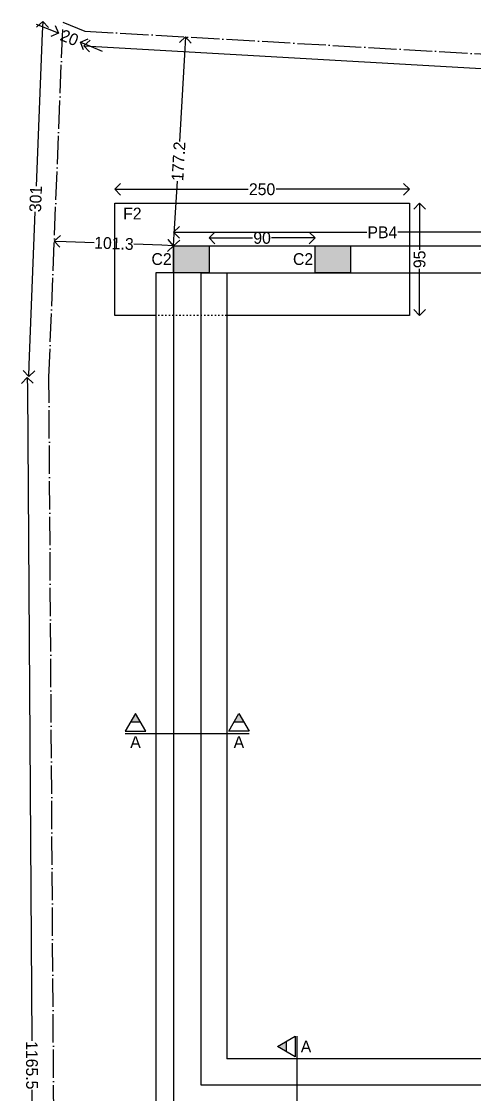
# Model space of a CAD drawing. Header units: metres. Extents: x -16 to 65907, y -5261 to 15511.
# Drawn here: x 31380 to 31765, y 14602 to 15511 of the extents above; entities that cross this region are included whole.
import ezdxf

# ---------------------------------------------------------------- set-up
doc = ezdxf.new("R2010")
doc.units = ezdxf.units.M
doc.header["$PDMODE"] = 67
doc.header["$PDSIZE"] = -5
doc.linetypes.add('ACAD_ISO03W100', pattern=[30, 12, -18])
doc.linetypes.add('ACAD_ISO04W100', pattern=[30, 24, -3, 0, -3])
doc.layers.get('0').update_dxf_attribs({"color": 6})
for name, color, linetype in [('BC-BOUNDARY', 3, 'ACAD_ISO04W100'), ('BC-COLUMN', 1, 'Continuous'), ('BC-DIMENSION', 8, 'Continuous'), ('BC-FOOTING', 194, 'Continuous'), ('BC-FOUNDATION', 132, 'Continuous'), ('BC-FOUNDATION-TAGS', 136, 'Continuous'), ('BC-HATCH', 8, 'Continuous'), ('BC-PLASTER', 86, 'Continuous'), ('BC-PLINTH', 104, 'Continuous'), ('BC-PLINTH BEAM', 154, 'Continuous')]:
    doc.layers.add(name, color=color, linetype=linetype)
doc.styles.add('BC-1IN10-3', font='FreeSans.ttf', dxfattribs={"height": 6})
doc.styles.add('BC-1IN50-1', font='FreeSans.ttf', dxfattribs={"height": 10})
doc.dimstyles.new('BC-1IN10-3', dxfattribs={"dimtxt": 6, "dimasz": 6, "dimexe": 0.18, "dimexo": 0.0625, "dimgap": 1, "dimtad": 0, "dimtoh": 1, "dimzin": 12, "dimdsep": 46, "dimtxsty": 'BC-1IN10-3', "dimblk": 'OPEN90', "dimcen": 0.09, "dimse1": 1, "dimse2": 1, "dimclrd": 256, "dimclre": 256, "dimclrt": 7, "dimadec": 0, "dimazin": 0, "dimtfac": 1, "dimtdec": 1, "dimtofl": 0, "dimtmove": 1, "dimatfit": 3, "dimldrblk": 'OPEN90', "dimfxl": 1, "dimtolj": 1, "dimtzin": 0, "dimlwd": -3, "dimarcsym": 0})
doc.dimstyles.new('BC-1IN50-1', dxfattribs={"dimtxt": 10, "dimasz": 10, "dimexe": 0.18, "dimexo": 0.0625, "dimgap": 1, "dimtad": 0, "dimdec": 1, "dimzin": 12, "dimdsep": 46, "dimtxsty": 'BC-1IN50-1', "dimblk": 'OPEN90', "dimcen": 0.09, "dimse1": 1, "dimse2": 1, "dimclrd": 8, "dimclre": 256, "dimclrt": 7, "dimadec": 0, "dimazin": 0, "dimtfac": 1, "dimtdec": 0, "dimtofl": 0, "dimtmove": 1, "dimatfit": 3, "dimfxl": 1, "dimtolj": 1, "dimtzin": 0, "dimlwd": -3, "dimarcsym": 0})

# ---------------------------------------------------------------- blocks, each defined once
blk = doc.blocks.new('_OPEN90')
at = {"color": 0, "linetype": 'ByBlock'}
for p, q in [((0, 0), (-1, 0)), ((-0.5, 0.5), (0, 0)), ((0, 0), (-0.5, -0.5))]:
    blk.add_line(p, q, dxfattribs=at)
blk = doc.blocks.new('*D1022')
at = {"layer": 'BC-HATCH', "color": 8, "lineweight": -3}
for p, q in [((31418.3, 15324.81), (31441.98, 15323.87)), ((31499.5, 15321.6), (31475.81, 15322.53))]:
    blk.add_line(p, q, dxfattribs=at)
at = {"layer": 'Defpoints', "color": 0}
for p in [(31408.3, 15325.21), (31408.3, 15325.21), (31509.49, 15321.2)]:
    blk.add_point(p, dxfattribs=at)
at = {"layer": 'BC-HATCH', "color": 8, "lineweight": -3, "xscale": 10, "yscale": 10, "zscale": 10}
for p, rotation in [((31408.3, 15325.21), 177.7343759577459), ((31509.49, 15321.2), 357.7343759577458)]:
    blk.add_blockref('_OPEN90', p, dxfattribs=dict(at, rotation=rotation))
at = {"layer": 'BC-HATCH', "color": 7, "lineweight": -3, "insert": (31458.9, 15323.2), "char_height": 10, "attachment_point": 5, "rotation": 357.73438, "style": 'BC-1IN50-1'}
blk.add_mtext('\\A1;101.3', dxfattribs=at)
blk = doc.blocks.new('*D1031')
at = {"layer": 'BC-COLUMN', "color": 8, "lineweight": -3}
for p, q in [((31519.09, 15488.16), (31514.58, 15409.67)), ((31510.06, 15331.19), (31512.63, 15375.81))]:
    blk.add_line(p, q, dxfattribs=at)
at = {"layer": 'Defpoints', "color": 0}
for p in [(31519.67, 15498.14), (31519.67, 15498.14), (31509.49, 15321.2)]:
    blk.add_point(p, dxfattribs=at)
at = {"layer": 'BC-COLUMN', "color": 8, "lineweight": -3, "xscale": 10, "yscale": 10, "zscale": 10}
for p, rotation in [((31519.67, 15498.14), 86.70740847979731), ((31509.49, 15321.2), 266.7074084797973)]:
    blk.add_blockref('_OPEN90', p, dxfattribs=dict(at, rotation=rotation))
at = {"layer": 'BC-COLUMN', "color": 7, "lineweight": -3, "insert": (31513.6, 15392.74), "char_height": 10, "attachment_point": 5, "rotation": 86.70741, "style": 'BC-1IN50-1'}
blk.add_mtext('\\A1;177.2', dxfattribs=at)
blk = doc.blocks.new('*D1040')
at = {"layer": 'BC-DIMENSION', "color": 8, "lineweight": -3}
for p, q in [((31443.45, 15490.09), (31929.03, 15462.16)), ((32453.85, 15431.96), (31968.26, 15459.9))]:
    blk.add_line(p, q, dxfattribs=at)
at = {"layer": 'Defpoints', "color": 0}
for p in [(31434.18, 15503.06), (32464.55, 15443.78), (32463.83, 15431.39)]:
    blk.add_point(p, dxfattribs=at)
at = {"layer": 'BC-DIMENSION', "color": 8, "lineweight": -3, "xscale": 10, "yscale": 10, "zscale": 10}
for p, rotation in [((31433.46, 15490.67), 176.7074084797978), ((32463.83, 15431.39), 356.7074084797977)]:
    blk.add_blockref('_OPEN90', p, dxfattribs=dict(at, rotation=rotation))
at = {"layer": 'BC-DIMENSION', "color": 7, "lineweight": -3, "insert": (31948.65, 15461.03), "char_height": 10, "attachment_point": 5, "rotation": 356.70741, "style": 'BC-1IN50-1'}
blk.add_mtext('\\A1;1032.1', dxfattribs=at)
blk = doc.blocks.new('*D1042')
at = {"layer": 'BC-DIMENSION', "color": 8, "lineweight": -3}
for p, q in [((31402.58, 15504.96), (31393.31, 15508.71)), ((31439.66, 15489.96), (31448.93, 15486.21))]:
    blk.add_line(p, q, dxfattribs=at)
at = {"layer": 'Defpoints', "color": 0}
for p in [(31415.64, 15510.56), (31434.18, 15503.06), (31430.39, 15493.71)]:
    blk.add_point(p, dxfattribs=at)
at = {"layer": 'BC-DIMENSION', "color": 8, "lineweight": -3, "xscale": 10, "yscale": 10, "zscale": 10}
for p, rotation in [((31411.85, 15501.21), 337.9686091950825), ((31430.39, 15493.71), 157.9686091950825)]:
    blk.add_blockref('_OPEN90', p, dxfattribs=dict(at, rotation=rotation))
at = {"layer": 'BC-DIMENSION', "color": 7, "lineweight": -3, "insert": (31421.12, 15497.46), "char_height": 10, "attachment_point": 5, "rotation": 337.96861, "style": 'BC-1IN50-1'}
blk.add_mtext('\\A1;20', dxfattribs=at)
blk = doc.blocks.new('*D1043')
at = {"layer": 'BC-DIMENSION', "color": 8, "lineweight": -3}
for p, q in [((31398.09, 15501.25), (31392.96, 15371.64)), ((31386.98, 15220.48), (31392.11, 15350.08))]:
    blk.add_line(p, q, dxfattribs=at)
at = {"layer": 'Defpoints', "color": 0}
for p in [(31398.49, 15511.24), (31415.64, 15510.56), (31403.74, 15209.81)]:
    blk.add_point(p, dxfattribs=at)
at = {"layer": 'BC-DIMENSION', "color": 8, "lineweight": -3, "xscale": 10, "yscale": 10, "zscale": 10}
for p, rotation in [((31398.49, 15511.24), 87.73437595774584), ((31386.59, 15210.48), 267.7343759577458)]:
    blk.add_blockref('_OPEN90', p, dxfattribs=dict(at, rotation=rotation))
at = {"layer": 'BC-DIMENSION', "color": 7, "lineweight": -3, "insert": (31392.54, 15360.86), "char_height": 10, "attachment_point": 5, "rotation": 87.73438, "style": 'BC-1IN50-1'}
blk.add_mtext('\\A1;301', dxfattribs=at)
blk = doc.blocks.new('*D1044')
at = {"layer": 'BC-DIMENSION', "color": 8, "lineweight": -3}
for p, q in [((31385.47, 15199.68), (31389.13, 14647.73)), ((31393.07, 14054.19), (31389.41, 14606.15))]:
    blk.add_line(p, q, dxfattribs=at)
at = {"layer": 'Defpoints', "color": 0}
for p in [(31385.41, 15209.68), (31403.74, 15209.81), (31411.46, 14044.32)]:
    blk.add_point(p, dxfattribs=at)
at = {"layer": 'BC-DIMENSION', "color": 8, "lineweight": -3, "xscale": 10, "yscale": 10, "zscale": 10}
for p, rotation in [((31385.41, 15209.68), 90.37984235981541), ((31393.13, 14044.19), 270.3798423598154)]:
    blk.add_blockref('_OPEN90', p, dxfattribs=dict(at, rotation=rotation))
at = {"layer": 'BC-DIMENSION', "color": 7, "lineweight": -3, "insert": (31389.27, 14626.94), "char_height": 10, "attachment_point": 5, "rotation": 270.37984, "style": 'BC-1IN50-1'}
blk.add_mtext('\\A1;1165.5', dxfattribs=at)
blk = doc.blocks.new('*D1089')
at = {"layer": 'BC-PLASTER', "color": 8, "linetype": 'Continuous', "lineweight": -3}
for p, q in [((31549.49, 15327.84), (31576.46, 15327.84)), ((31619.49, 15327.84), (31592.52, 15327.84))]:
    blk.add_line(p, q, dxfattribs=at)
at = {"layer": 'Defpoints', "color": 0}
for p in [(31539.49, 15327.84), (31539.49, 15321.2), (31629.49, 15321.2)]:
    blk.add_point(p, dxfattribs=at)
at = {"layer": 'BC-PLASTER', "color": 8, "lineweight": -3, "xscale": 10, "yscale": 10, "zscale": 10, "rotation": 180}
blk.add_blockref('_OPEN90', (31539.49, 15327.84), dxfattribs=at)
at = {"layer": 'BC-PLASTER', "color": 8, "lineweight": -3, "xscale": 10, "yscale": 10, "zscale": 10}
blk.add_blockref('_OPEN90', (31629.49, 15327.84), dxfattribs=at)
at = {"layer": 'BC-PLASTER', "color": 7, "insert": (31584.49, 15327.84), "char_height": 10, "attachment_point": 5, "style": 'BC-1IN50-1'}
blk.add_mtext('\\A1;90', dxfattribs=at)
blk = doc.blocks.new('*D1090')
at = {"layer": 'BC-PLASTER', "color": 8, "linetype": 'Continuous', "lineweight": -3}
for p, q in [((31469.49, 15369.05), (31572.62, 15369.05)), ((31699.49, 15369.05), (31596.36, 15369.05))]:
    blk.add_line(p, q, dxfattribs=at)
at = {"layer": 'Defpoints', "color": 0}
for p in [(31709.49, 15369.05), (31459.49, 15357.2), (31709.49, 15357.2)]:
    blk.add_point(p, dxfattribs=at)
at = {"layer": 'BC-PLASTER', "color": 8, "lineweight": -3, "xscale": 10, "yscale": 10, "zscale": 10, "rotation": 180}
blk.add_blockref('_OPEN90', (31459.49, 15369.05), dxfattribs=at)
at = {"layer": 'BC-PLASTER', "color": 8, "lineweight": -3, "xscale": 10, "yscale": 10, "zscale": 10}
blk.add_blockref('_OPEN90', (31709.49, 15369.05), dxfattribs=at)
at = {"layer": 'BC-PLASTER', "color": 7, "insert": (31584.49, 15369.05), "char_height": 10, "attachment_point": 5, "style": 'BC-1IN50-1'}
blk.add_mtext('\\A1;250', dxfattribs=at)
blk = doc.blocks.new('*D1091')
at = {"layer": 'BC-PLASTER', "color": 8, "linetype": 'Continuous', "lineweight": -3}
for p, q in [((31718.02, 15347.2), (31718.02, 15317.77)), ((31718.02, 15272.2), (31718.02, 15301.63))]:
    blk.add_line(p, q, dxfattribs=at)
at = {"layer": 'Defpoints', "color": 0}
for p in [(31709.49, 15357.2), (31709.49, 15262.2), (31718.02, 15262.2)]:
    blk.add_point(p, dxfattribs=at)
at = {"layer": 'BC-PLASTER', "color": 8, "lineweight": -3, "xscale": 10, "yscale": 10, "zscale": 10}
for p, rotation in [((31718.02, 15357.2), 90), ((31718.02, 15262.2), 270)]:
    blk.add_blockref('_OPEN90', p, dxfattribs=dict(at, rotation=rotation))
at = {"layer": 'BC-PLASTER', "color": 7, "insert": (31718.02, 15309.7), "char_height": 10, "attachment_point": 5, "rotation": 90, "style": 'BC-1IN50-1'}
blk.add_mtext('\\A1;95', dxfattribs=at)
blk = doc.blocks.new('*D1096')
at = {"layer": 'BC-PLASTER', "color": 8, "linetype": 'Continuous', "lineweight": -3}
for p, q in [((31519.49, 15332.64), (31673.42, 15332.64)), ((31853.49, 15332.64), (31699.56, 15332.64))]:
    blk.add_line(p, q, dxfattribs=at)
at = {"layer": 'Defpoints', "color": 0}
for p in [(31863.49, 15332.64), (31509.49, 15321.2), (31863.49, 15321.2)]:
    blk.add_point(p, dxfattribs=at)
at = {"layer": 'BC-PLASTER', "color": 8, "lineweight": -3, "xscale": 10, "yscale": 10, "zscale": 10, "rotation": 180}
blk.add_blockref('_OPEN90', (31509.49, 15332.64), dxfattribs=at)
at = {"layer": 'BC-PLASTER', "color": 8, "lineweight": -3, "xscale": 10, "yscale": 10, "zscale": 10}
blk.add_blockref('_OPEN90', (31863.49, 15332.64), dxfattribs=at)
at = {"layer": 'BC-PLASTER', "color": 7, "insert": (31686.49, 15332.64), "char_height": 10, "attachment_point": 5, "style": 'BC-1IN50-1'}
blk.add_mtext('\\A1;{PB4}', dxfattribs=at)

msp = doc.modelspace()

# ---------------------------------------------------------------- hatches: boundary and pattern name
at = {"layer": 'BC-COLUMN'}
for points in [[(31509.489, 15298.202), (31509.489, 15321.202), (31539.489, 15321.202), (31539.489, 15298.202)], [(31629.489, 15298.202), (31629.489, 15321.202), (31659.489, 15321.202), (31659.489, 15298.202)]]:
    msp.add_hatch(color=8, dxfattribs=at).paths.add_polyline_path(points)
at = {"layer": 'BC-FOUNDATION-TAGS'}
h = msp.add_hatch(color=256, dxfattribs=at)
h.paths.add_polyline_path([(31569.158, 14917.5), (31564.828, 14925), (31560.498, 14917.5)])
h.paths.add_polyline_path([(31481.479, 14917.5), (31477.149, 14925), (31472.819, 14917.5)])
h = msp.add_hatch(color=256, dxfattribs=at)
h.paths.add_polyline_path([(31604.978, 14638.484), (31604.978, 14647.145), (31597.478, 14642.815)])
h.paths.add_polyline_path([(31604.978, 14550.805), (31604.978, 14559.465), (31597.478, 14555.135)])

# ---------------------------------------------------------------- linework, layer by layer
at = {"layer": 'BC-BOUNDARY'}
for p, q in [((31403.737, 15209.806), (31415.636, 15510.561)), ((31415.636, 15510.561), (31434.176, 15503.059)), ((31434.176, 15503.059), (32464.546, 15443.781)), ((31411.464, 14044.316), (31403.737, 15209.806))]:
    msp.add_line(p, q, dxfattribs=at)
at = {"layer": 'BC-COLUMN'}
for points in [[(31509.489, 15298.202), (31509.489, 15321.202), (31539.489, 15321.202), (31539.489, 15298.202)], [(31629.489, 15298.202), (31629.489, 15321.202), (31659.489, 15321.202), (31659.489, 15298.202)]]:
    msp.add_lwpolyline(points, close=True, dxfattribs=at)
at = {"layer": 'BC-FOOTING'}
msp.add_lwpolyline([(31494.489, 15262.202), (31459.489, 15262.202), (31459.489, 15357.202), (31709.489, 15357.202), (31709.489, 15262.202), (31554.489, 15262.202)], dxfattribs=at)
at = {"layer": 'BC-FOOTING', "linetype": 'ACAD_ISO03W100', "ltscale": 0.1}
msp.add_lwpolyline([(31554.489, 15262.202), (31494.489, 15262.202)], dxfattribs=at)
at = {"layer": 'BC-FOUNDATION'}
for p, q in [((31494.489, 15298.202), (31494.489, 14572.475)), ((31509.489, 15298.202), (31494.489, 15298.202))]:
    msp.add_line(p, q, dxfattribs=at)
at = {"layer": 'BC-FOUNDATION-TAGS'}
for p, q in [((31481.479, 14917.5), (31472.819, 14917.5)), ((31569.158, 14917.5), (31560.498, 14917.5)), ((31468.489, 14908.132), (31573.489, 14908.132)), ((31604.978, 14647.145), (31604.978, 14638.484)), ((31614.346, 14546.475), (31614.346, 14651.475))]:
    msp.add_line(p, q, dxfattribs=at)
for points in [[(31485.809, 14910), (31477.149, 14925), (31468.489, 14910)], [(31556.168, 14910), (31564.828, 14925), (31573.489, 14910)], [(31612.478, 14634.154), (31597.478, 14642.815), (31612.478, 14651.475)]]:
    msp.add_lwpolyline(points, close=True, dxfattribs=at)
at = {"layer": 'BC-PLINTH'}
for p in [(31554.489, 15298.202), (31818.489, 14632.475)]:
    msp.add_line(p, (31554.489, 14632.475), dxfattribs=at)
at = {"layer": 'BC-PLINTH BEAM'}
for p, q in [((31509.489, 15321.202), (31509.489, 14587.475)), ((31509.489, 15321.202), (31863.489, 15321.202)), ((31532.489, 15298.202), (31532.489, 14610.475)), ((31532.489, 15298.202), (31840.489, 15298.202)), ((31532.489, 14610.475), (31840.489, 14610.475))]:
    msp.add_line(p, q, dxfattribs=at)

# ---------------------------------------------------------------- texts
at = {"layer": 'BC-COLUMN', "char_height": 10, "width": 22.26658, "attachment_point": 1, "style": 'BC-1IN50-1'}
for insert in [(31490.691, 15314.934), (31610.691, 15314.934)]:
    msp.add_mtext('{C2}', dxfattribs=dict(at, insert=insert))
at = {"layer": 'BC-FOOTING', "insert": (31466.694, 15353.507), "char_height": 10, "width": 22.26658, "attachment_point": 1, "style": 'BC-1IN50-1'}
msp.add_mtext('{F2}', dxfattribs=at)
at = {"layer": 'BC-FOUNDATION-TAGS', "char_height": 10, "width": 33.3881, "attachment_point": 5, "style": 'BC-1IN50-1'}
for insert in [(31477.149, 14900.729), (31564.828, 14900.729), (31621.749, 14642.815)]:
    msp.add_mtext('A', dxfattribs=dict(at, insert=insert))

# ---------------------------------------------------------------- dimensions: what is measured, and where the dimension line sits
at = {"layer": 'BC-COLUMN', "lineweight": -3}
dim = msp.add_linear_dim(base=(31519.668, 15498.14), p1=(31509.489, 15321.202), p2=(31519.668, 15498.14), angle=86.707408, dimstyle='BC-1IN10-3', override={"dimtxt": 10, "dimasz": 10, "dimtoh": 0, "dimdec": 1, "dimlfac": 1, "dimtxsty": 'BC-1IN50-1', "dimclrd": 8, "dimtdec": 0}, dxfattribs=at)
dim.commit()
dim.dimension.update_dxf_attribs({"geometry": '*D1031', "text_midpoint": (31513.604, 15392.739), "dimtype": 161})
at = {"layer": 'BC-DIMENSION', "lineweight": -3}
for p1, p2, distance, override, picture, middle in [((31403.737, 15209.806), (31415.636, 15510.561), 17.163, {"dimtxt": 10, "dimasz": 10, "dimtoh": 0, "dimdec": 1, "dimtxsty": 'BC-1IN50-1', "dimclrd": 8, "dimtdec": 0}, '*D1043', (31392.538, 15360.862)), ((31415.636, 15510.561), (31434.176, 15503.059), -10.086, {"dimtxt": 10, "dimasz": 10, "dimtoh": 0, "dimdec": 1, "dimlfac": 1, "dimtxsty": 'BC-1IN50-1', "dimclrd": 8, "dimtdec": 0}, '*D1042', (31421.123, 15497.46)), ((31434.176, 15503.059), (32464.546, 15443.781), -12.412, {"dimtxt": 10, "dimasz": 10, "dimtoh": 0, "dimdec": 1, "dimtxsty": 'BC-1IN50-1', "dimclrd": 8, "dimtdec": 0}, '*D1040', (31948.648, 15461.028)), ((31411.464, 14044.316), (31403.737, 15209.806), 18.331, {"dimtxt": 10, "dimasz": 10, "dimtoh": 0, "dimdec": 1, "dimtxsty": 'BC-1IN50-1', "dimclrd": 8, "dimtdec": 0}, '*D1044', (31389.27, 14626.939))]:
    dim = msp.add_aligned_dim(p1=p1, p2=p2, distance=distance, dimstyle='BC-1IN10-3', override=override, dxfattribs=at)
    dim.commit()
    dim.dimension.update_dxf_attribs({"geometry": picture, "text_midpoint": middle})
at = {"layer": 'BC-HATCH', "lineweight": -3}
dim = msp.add_aligned_dim(p1=(31509.489, 15321.202), p2=(31408.303, 15325.205), distance=0, dimstyle='BC-1IN10-3', override={"dimtxt": 10, "dimasz": 10, "dimtoh": 0, "dimdec": 1, "dimlfac": 1, "dimtxsty": 'BC-1IN50-1', "dimclrd": 8, "dimtdec": 0}, dxfattribs=at)
dim.commit()
dim.dimension.update_dxf_attribs({"geometry": '*D1022', "text_midpoint": (31458.896, 15323.204)})
at = {"layer": 'BC-PLASTER', "linetype": 'Continuous'}
for base, p1, p2, picture, middle in [((31709.489, 15369.047), (31459.489, 15357.202), (31709.489, 15357.202), '*D1090', (31584.489, 15369.047)), ((31539.489, 15327.837), (31629.489, 15321.202), (31539.489, 15321.202), '*D1089', (31584.489, 15327.837))]:
    dim = msp.add_linear_dim(base=base, p1=p1, p2=p2, dimstyle='BC-1IN50-1', override={"dimlfac": 1}, dxfattribs=at)
    dim.commit()
    dim.dimension.update_dxf_attribs({"geometry": picture, "text_midpoint": middle})
dim = msp.add_linear_dim(base=(31718.017, 15262.202), p1=(31709.489, 15357.202), p2=(31709.489, 15262.202), angle=90, dimstyle='BC-1IN50-1', override={"dimlfac": 1}, dxfattribs=at)
dim.commit()
dim.dimension.update_dxf_attribs({"geometry": '*D1091', "text_midpoint": (31718.017, 15309.702)})
dim = msp.add_linear_dim(base=(31863.489, 15332.643), p1=(31509.489, 15321.202), p2=(31863.489, 15321.202), text='{PB4}', dimstyle='BC-1IN50-1', override={"dimlfac": 1, "dimtolj": 1}, dxfattribs=at)
dim.commit()
dim.dimension.update_dxf_attribs({"geometry": '*D1096', "text_midpoint": (31686.489, 15332.643)})

doc.saveas('drawing.dxf')
